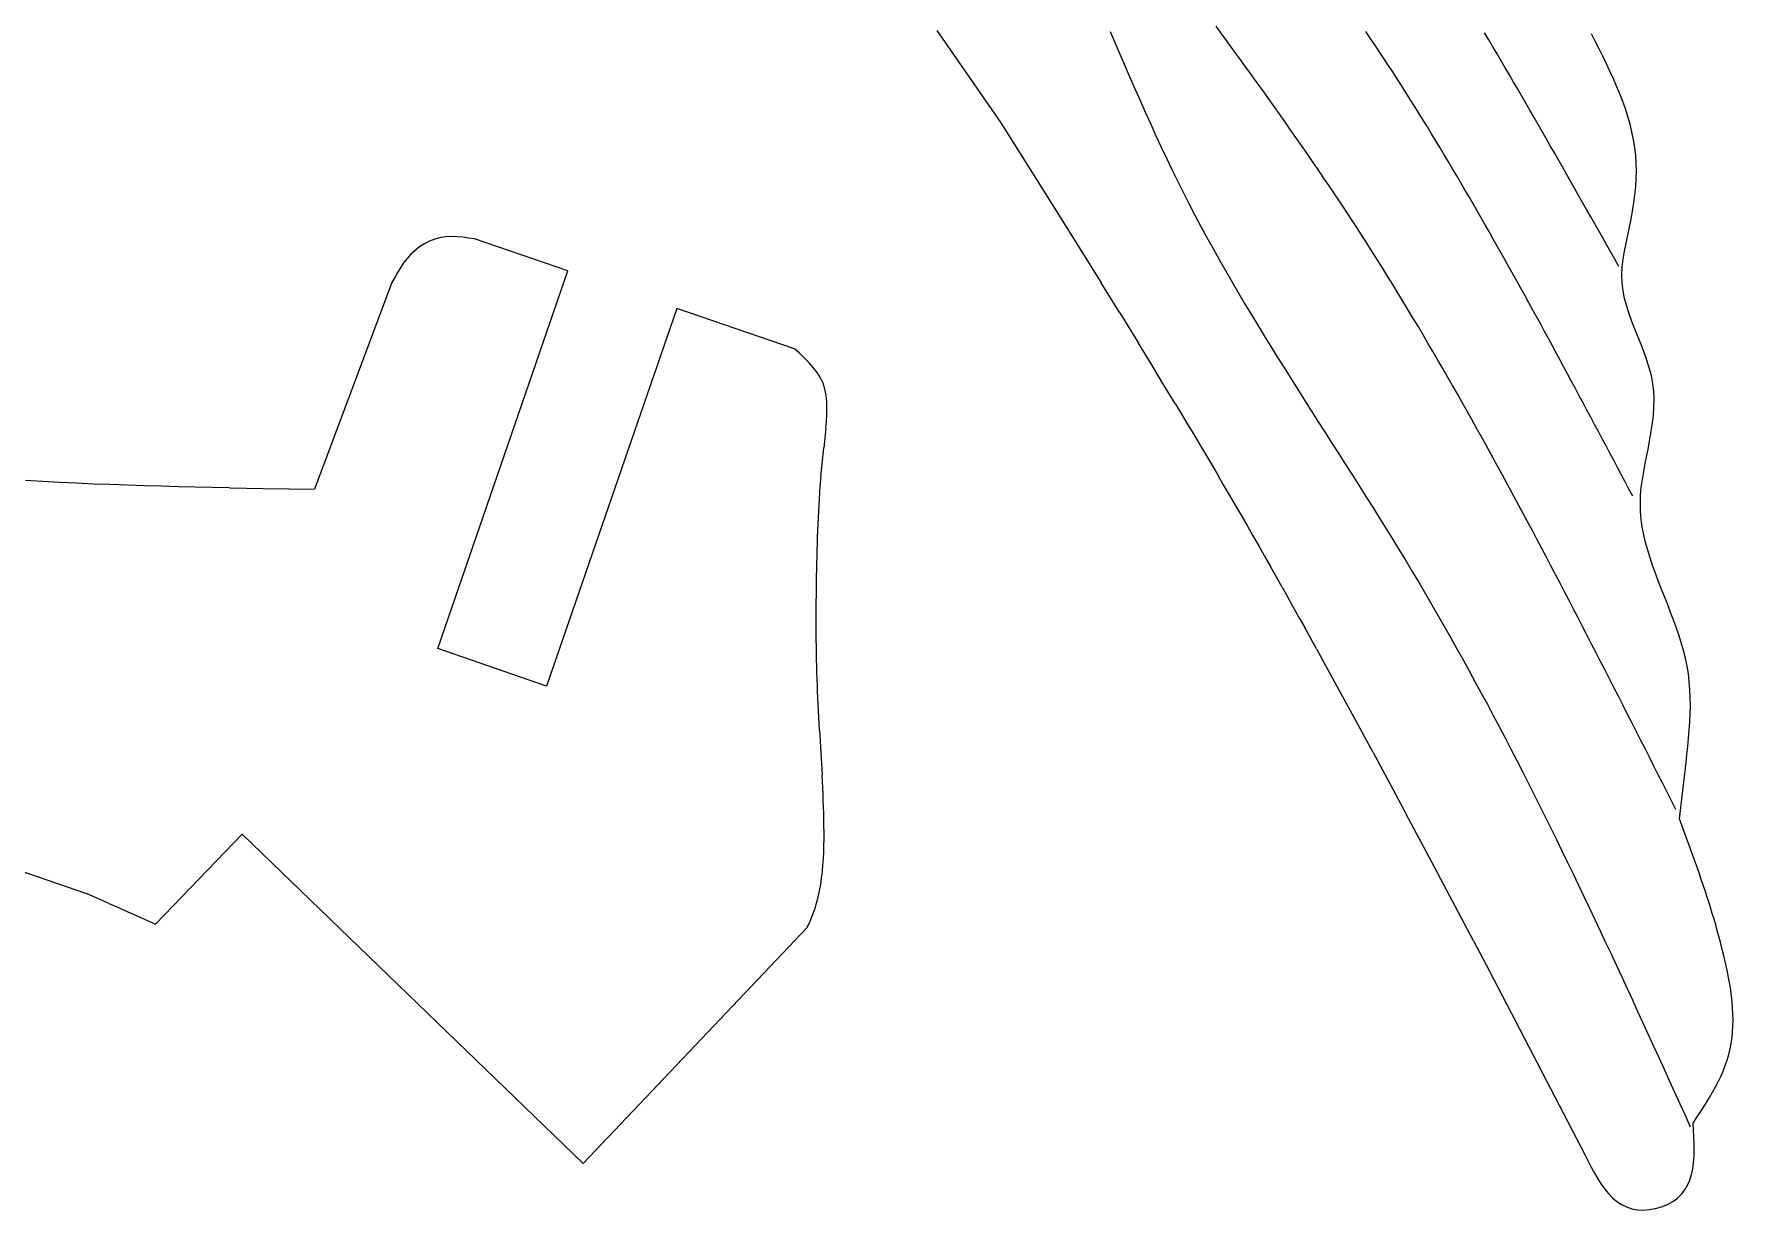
# Model space of a CAD drawing. Extents: x -3475 to 3475, y -2114 to 2114.
# Drawn here: x 3049.3 to 3475.3, y -2097.7 to -1802.6 of the extents above; entities that cross this region are included whole.
import ezdxf

# ---------------------------------------------------------------- set-up
doc = ezdxf.new("R2010")
doc.units = 0
doc.header["$MEASUREMENT"] = 0
doc.layers.get('0').update_dxf_attribs({"linetype": 'CONTINUOUS'})

msp = doc.modelspace()

# ---------------------------------------------------------------- linework, layer by layer
for p, q in [((3275.69, -1801.76), (3278.38, -1805.6)), ((3319.18, -1801.94), (3320.42, -1804.87)), ((3347.14, -1802.61), (3345.69, -1800.63)), ((3384.36, -1803.64), (3383.22, -1801.96)), ((3278.38, -1805.6), (3291.77, -1824.89)), ((3320.42, -1804.87), (3321.66, -1807.8)), ((3348.59, -1804.6), (3347.14, -1802.61)), ((3350.03, -1806.58), (3348.59, -1804.6)), ((3385.5, -1805.33), (3384.36, -1803.64)), ((3386.63, -1807.03), (3385.5, -1805.33)), ((3414.06, -1804.06), (3413.01, -1802.29)), ((3415.1, -1805.82), (3414.06, -1804.06)), ((3416.15, -1807.59), (3415.1, -1805.82)), ((3440.78, -1804.44), (3439.84, -1802.57)), ((3441.73, -1806.32), (3440.78, -1804.44)), ((3321.66, -1807.8), (3322.91, -1810.73)), ((3351.48, -1808.57), (3350.03, -1806.58)), ((3352.92, -1810.56), (3351.48, -1808.57)), ((3387.76, -1808.72), (3386.63, -1807.03)), ((3388.88, -1810.43), (3387.76, -1808.72)), ((3389.99, -1812.13), (3388.88, -1810.43)), ((3417.19, -1809.35), (3416.15, -1807.59)), ((3418.22, -1811.12), (3417.19, -1809.35)), ((3442.66, -1808.19), (3441.73, -1806.32)), ((3443.57, -1810.07), (3442.66, -1808.19)), ((3444.46, -1811.95), (3443.57, -1810.07)), ((3322.91, -1810.73), (3324.17, -1813.65)), ((3324.17, -1813.65), (3325.44, -1816.56)), ((3354.36, -1812.55), (3352.92, -1810.56)), ((3355.79, -1814.54), (3354.36, -1812.55)), ((3357.22, -1816.53), (3355.79, -1814.54)), ((3391.1, -1813.84), (3389.99, -1812.13)), ((3392.2, -1815.56), (3391.1, -1813.84)), ((3419.26, -1812.89), (3418.22, -1811.12)), ((3420.29, -1814.66), (3419.26, -1812.89)), ((3421.33, -1816.43), (3420.29, -1814.66)), ((3445.32, -1813.84), (3444.46, -1811.95)), ((3446.14, -1815.72), (3445.32, -1813.84)), ((3325.44, -1816.56), (3326.72, -1819.47)), ((3358.65, -1818.53), (3357.22, -1816.53)), ((3360.07, -1820.53), (3358.65, -1818.53)), ((3393.29, -1817.28), (3392.2, -1815.56)), ((3394.38, -1819), (3393.29, -1817.28)), ((3395.47, -1820.72), (3394.38, -1819)), ((3422.36, -1818.2), (3421.33, -1816.43)), ((3423.38, -1819.97), (3422.36, -1818.2)), ((3446.92, -1817.62), (3446.14, -1815.72)), ((3447.66, -1819.52), (3446.92, -1817.62)), ((3326.72, -1819.47), (3328.01, -1822.37)), ((3328.01, -1822.37), (3329.31, -1825.27)), ((3361.5, -1822.53), (3360.07, -1820.53)), ((3362.91, -1824.53), (3361.5, -1822.53)), ((3396.55, -1822.45), (3395.47, -1820.72)), ((3397.62, -1824.19), (3396.55, -1822.45)), ((3424.41, -1821.75), (3423.38, -1819.97)), ((3425.43, -1823.52), (3424.41, -1821.75)), ((3448.34, -1821.42), (3447.66, -1819.52)), ((3448.95, -1823.33), (3448.34, -1821.42)), ((3291.77, -1824.89), (3304.37, -1844.94)), ((3329.31, -1825.27), (3330.63, -1828.16)), ((3364.32, -1826.54), (3362.91, -1824.53)), ((3365.73, -1828.55), (3364.32, -1826.54)), ((3398.69, -1825.92), (3397.62, -1824.19)), ((3399.76, -1827.66), (3398.69, -1825.92)), ((3426.46, -1825.3), (3425.43, -1823.52)), ((3427.48, -1827.07), (3426.46, -1825.3)), ((3428.5, -1828.85), (3427.48, -1827.07)), ((3449.51, -1825.26), (3448.95, -1823.33)), ((3449.99, -1827.18), (3449.51, -1825.26)), ((3450.39, -1829.12), (3449.99, -1827.18)), ((3330.63, -1828.16), (3331.97, -1831.04)), ((3331.97, -1831.04), (3333.32, -1833.91)), ((3367.13, -1830.57), (3365.73, -1828.55)), ((3368.53, -1832.58), (3367.13, -1830.57)), ((3400.82, -1829.4), (3399.76, -1827.66)), ((3401.87, -1831.15), (3400.82, -1829.4)), ((3402.92, -1832.9), (3401.87, -1831.15)), ((3429.51, -1830.63), (3428.5, -1828.85)), ((3430.53, -1832.41), (3429.51, -1830.63)), ((3450.71, -1831.07), (3450.39, -1829.12)), ((3450.93, -1833.03), (3450.71, -1831.07)), ((3333.32, -1833.91), (3334.7, -1836.77)), ((3369.92, -1834.6), (3368.53, -1832.58)), ((3371.3, -1836.63), (3369.92, -1834.6)), ((3403.97, -1834.65), (3402.92, -1832.9)), ((3405.01, -1836.4), (3403.97, -1834.65)), ((3431.55, -1834.19), (3430.53, -1832.41)), ((3432.56, -1835.97), (3431.55, -1834.19)), ((3433.57, -1837.75), (3432.56, -1835.97)), ((3451.06, -1835), (3450.93, -1833.03)), ((3451.1, -1836.99), (3451.06, -1835)), ((3334.7, -1836.77), (3336.09, -1839.61)), ((3336.09, -1839.61), (3337.51, -1842.45)), ((3372.68, -1838.66), (3371.3, -1836.63)), ((3374.06, -1840.69), (3372.68, -1838.66)), ((3406.05, -1838.16), (3405.01, -1836.4)), ((3407.08, -1839.92), (3406.05, -1838.16)), ((3408.11, -1841.68), (3407.08, -1839.92)), ((3434.58, -1839.53), (3433.57, -1837.75)), ((3435.6, -1841.31), (3434.58, -1839.53)), ((3450.91, -1840.98), (3451.04, -1838.98)), ((3451.04, -1838.98), (3451.1, -1836.99)), ((3337.51, -1842.45), (3338.95, -1845.27)), ((3375.42, -1842.73), (3374.06, -1840.69)), ((3376.78, -1844.77), (3375.42, -1842.73)), ((3409.14, -1843.44), (3408.11, -1841.68)), ((3410.16, -1845.2), (3409.14, -1843.44)), ((3436.61, -1843.09), (3435.6, -1841.31)), ((3437.62, -1844.88), (3436.61, -1843.09)), ((3450.44, -1845), (3450.71, -1842.99)), ((3450.71, -1842.99), (3450.91, -1840.98)), ((3304.37, -1844.94), (3312.23, -1857.49)), ((3338.95, -1845.27), (3340.42, -1848.08)), ((3340.42, -1848.08), (3341.91, -1850.88)), ((3378.14, -1846.82), (3376.78, -1844.77)), ((3379.48, -1848.87), (3378.14, -1846.82)), ((3411.18, -1846.97), (3410.16, -1845.2)), ((3412.19, -1848.74), (3411.18, -1846.97)), ((3413.21, -1850.51), (3412.19, -1848.74)), ((3438.62, -1846.66), (3437.62, -1844.88)), ((3439.63, -1848.44), (3438.62, -1846.66)), ((3440.64, -1850.22), (3439.63, -1848.44)), ((3449.77, -1849.04), (3450.13, -1847.02)), ((3450.13, -1847.02), (3450.44, -1845)), ((3341.91, -1850.88), (3343.42, -1853.67)), ((3380.82, -1850.92), (3379.48, -1848.87)), ((3382.15, -1852.98), (3380.82, -1850.92)), ((3383.48, -1855.05), (3382.15, -1852.98)), ((3414.22, -1852.29), (3413.21, -1850.51)), ((3415.22, -1854.06), (3414.22, -1852.29)), ((3441.65, -1852.01), (3440.64, -1850.22)), ((3442.65, -1853.79), (3441.65, -1852.01)), ((3448.54, -1855.1), (3448.97, -1853.08)), ((3448.97, -1853.08), (3449.38, -1851.06)), ((3449.38, -1851.06), (3449.77, -1849.04)), ((3144.86, -1856.9), (3143.81, -1857.88)), ((3146.01, -1856.01), (3144.86, -1856.9)), ((3147.23, -1855.24), (3146.01, -1856.01)), ((3148.52, -1854.58), (3147.23, -1855.24)), ((3149.86, -1854.07), (3148.52, -1854.58)), ((3151.23, -1853.7), (3149.86, -1854.07)), ((3152.62, -1853.5), (3151.23, -1853.7)), ((3154.03, -1853.43), (3152.62, -1853.5)), ((3155.45, -1853.48), (3154.03, -1853.43)), ((3156.88, -1853.61), (3155.45, -1853.48)), ((3158.31, -1853.8), (3156.88, -1853.61)), ((3159.74, -1854.02), (3158.31, -1853.8)), ((3183.2, -1862.07), (3159.74, -1854.02)), ((3343.42, -1853.67), (3344.95, -1856.45)), ((3344.95, -1856.45), (3346.5, -1859.21)), ((3384.79, -1857.12), (3383.48, -1855.05)), ((3386.1, -1859.19), (3384.79, -1857.12)), ((3416.22, -1855.84), (3415.22, -1854.06)), ((3417.22, -1857.61), (3416.22, -1855.84)), ((3443.66, -1855.58), (3442.65, -1853.79)), ((3444.67, -1857.36), (3443.66, -1855.58)), ((3445.67, -1859.14), (3444.67, -1857.36)), ((3447.79, -1859.12), (3448.14, -1857.11)), ((3448.14, -1857.11), (3448.54, -1855.1)), ((3141.2, -1861.24), (3140.46, -1862.46)), ((3141.99, -1860.06), (3141.2, -1861.24)), ((3142.86, -1858.93), (3141.99, -1860.06)), ((3143.81, -1857.88), (3142.86, -1858.93)), ((3312.23, -1857.49), (3316.92, -1865.03)), ((3346.5, -1859.21), (3348.07, -1861.97)), ((3387.4, -1861.27), (3386.1, -1859.19)), ((3388.7, -1863.35), (3387.4, -1861.27)), ((3418.22, -1859.39), (3417.22, -1857.61)), ((3419.22, -1861.17), (3418.22, -1859.39)), ((3420.21, -1862.95), (3419.22, -1861.17)), ((3446.68, -1860.93), (3445.67, -1859.14)), ((3447.44, -1863.1), (3447.54, -1861.11)), ((3447.54, -1861.11), (3447.79, -1859.12)), ((3139.07, -1864.96), (3119.62, -1916.84)), ((3139.76, -1863.7), (3139.07, -1864.96)), ((3140.46, -1862.46), (3139.76, -1863.7)), ((3150.58, -1956.81), (3183.2, -1862.07)), ((3321.59, -1872.58), (3316.92, -1865.03)), ((3348.07, -1861.97), (3349.65, -1864.72)), ((3349.65, -1864.72), (3351.25, -1867.46)), ((3389.99, -1865.44), (3388.7, -1863.35)), ((3391.27, -1867.53), (3389.99, -1865.44)), ((3421.2, -1864.74), (3420.21, -1862.95)), ((3422.19, -1866.52), (3421.2, -1864.74)), ((3447.5, -1865.07), (3447.44, -1863.1)), ((3447.75, -1867.03), (3447.5, -1865.07)), ((3351.25, -1867.46), (3352.87, -1870.19)), ((3392.55, -1869.63), (3391.27, -1867.53)), ((3393.82, -1871.73), (3392.55, -1869.63)), ((3423.17, -1868.31), (3422.19, -1866.52)), ((3424.16, -1870.09), (3423.17, -1868.31)), ((3425.14, -1871.88), (3424.16, -1870.09)), ((3448.15, -1868.98), (3447.75, -1867.03)), ((3448.67, -1870.92), (3448.15, -1868.98)), ((3210.48, -1871.44), (3177.85, -1966.21)), ((3239.98, -1881.58), (3210.48, -1871.44)), ((3321.59, -1872.58), (3326.24, -1880.15)), ((3352.87, -1870.19), (3354.5, -1872.91)), ((3354.5, -1872.91), (3356.14, -1875.63)), ((3395.08, -1873.83), (3393.82, -1871.73)), ((3396.34, -1875.94), (3395.08, -1873.83)), ((3426.12, -1873.67), (3425.14, -1871.88)), ((3427.09, -1875.45), (3426.12, -1873.67)), ((3449.29, -1872.85), (3448.67, -1870.92)), ((3449.99, -1874.78), (3449.29, -1872.85)), ((3356.14, -1875.63), (3357.8, -1878.34)), ((3357.8, -1878.34), (3359.46, -1881.05)), ((3397.59, -1878.05), (3396.34, -1875.94)), ((3398.84, -1880.17), (3397.59, -1878.05)), ((3428.07, -1877.24), (3427.09, -1875.45)), ((3429.04, -1879.03), (3428.07, -1877.24)), ((3450.74, -1876.7), (3449.99, -1874.78)), ((3452.28, -1880.55), (3450.74, -1876.7)), ((3241.24, -1882.72), (3239.98, -1881.58)), ((3242.46, -1883.87), (3241.24, -1882.72)), ((3329.32, -1885.2), (3326.24, -1880.15)), ((3359.46, -1881.05), (3361.14, -1883.75)), ((3400.08, -1882.29), (3398.84, -1880.17)), ((3401.32, -1884.41), (3400.08, -1882.29)), ((3430.02, -1880.83), (3429.04, -1879.03)), ((3430.99, -1882.62), (3430.02, -1880.83)), ((3431.96, -1884.41), (3430.99, -1882.62)), ((3453.03, -1882.48), (3452.28, -1880.55)), ((3453.72, -1884.41), (3453.03, -1882.48)), ((3243.63, -1885.05), (3242.46, -1883.87)), ((3244.71, -1886.26), (3243.63, -1885.05)), ((3245.68, -1887.52), (3244.71, -1886.26)), ((3332.39, -1890.26), (3329.32, -1885.2)), ((3361.14, -1883.75), (3362.82, -1886.44)), ((3362.82, -1886.44), (3364.51, -1889.14)), ((3402.55, -1886.53), (3401.32, -1884.41)), ((3403.77, -1888.66), (3402.55, -1886.53)), ((3432.92, -1886.2), (3431.96, -1884.41)), ((3433.89, -1888), (3432.92, -1886.2)), ((3454.33, -1886.35), (3453.72, -1884.41)), ((3454.84, -1888.3), (3454.33, -1886.35)), ((3246.5, -1888.85), (3245.68, -1887.52)), ((3247.15, -1890.25), (3246.5, -1888.85)), ((3247.62, -1891.72), (3247.15, -1890.25)), ((3335.45, -1895.32), (3332.39, -1890.26)), ((3364.51, -1889.14), (3366.21, -1891.83)), ((3404.99, -1890.79), (3403.77, -1888.66)), ((3406.21, -1892.92), (3404.99, -1890.79)), ((3434.85, -1889.79), (3433.89, -1888)), ((3435.82, -1891.59), (3434.85, -1889.79)), ((3455.22, -1890.27), (3454.84, -1888.3)), ((3455.45, -1892.24), (3455.22, -1890.27)), ((3247.92, -1893.26), (3247.62, -1891.72)), ((3248.09, -1894.86), (3247.92, -1893.26)), ((3248.14, -1896.49), (3248.09, -1894.86)), ((3335.45, -1895.32), (3336.97, -1897.86)), ((3366.21, -1891.83), (3367.91, -1894.51)), ((3367.91, -1894.51), (3369.62, -1897.2)), ((3407.42, -1895.06), (3406.21, -1892.92)), ((3408.63, -1897.2), (3407.42, -1895.06)), ((3436.78, -1893.38), (3435.82, -1891.59)), ((3437.74, -1895.18), (3436.78, -1893.38)), ((3438.7, -1896.98), (3437.74, -1895.18)), ((3455.54, -1894.23), (3455.45, -1892.24)), ((3455.5, -1896.23), (3455.54, -1894.23)), ((3247.84, -1901.51), (3247.99, -1899.83)), ((3247.99, -1899.83), (3248.1, -1898.15)), ((3248.1, -1898.15), (3248.14, -1896.49)), ((3336.97, -1897.86), (3338.49, -1900.4)), ((3369.62, -1897.2), (3371.33, -1899.88)), ((3371.33, -1899.88), (3373.04, -1902.56)), ((3409.83, -1899.34), (3408.63, -1897.2)), ((3411.02, -1901.49), (3409.83, -1899.34)), ((3439.66, -1898.78), (3438.7, -1896.98)), ((3440.62, -1900.57), (3439.66, -1898.78)), ((3455.12, -1900.26), (3455.36, -1898.24)), ((3455.36, -1898.24), (3455.5, -1896.23)), ((3247.84, -1901.51), (3247.34, -1906.45)), ((3338.49, -1900.4), (3340.01, -1902.94)), ((3340.01, -1902.94), (3341.52, -1905.49)), ((3373.04, -1902.56), (3374.76, -1905.25)), ((3412.22, -1903.64), (3411.02, -1901.49)), ((3413.4, -1905.79), (3412.22, -1903.64)), ((3441.58, -1902.37), (3440.62, -1900.57)), ((3442.54, -1904.17), (3441.58, -1902.37)), ((3443.49, -1905.97), (3442.54, -1904.17)), ((3454.47, -1904.3), (3454.82, -1902.28)), ((3454.82, -1902.28), (3455.12, -1900.26)), ((3247.02, -1909.67), (3247.18, -1908.07)), ((3247.18, -1908.07), (3247.34, -1906.45)), ((3341.52, -1905.49), (3343.03, -1908.03)), ((3343.03, -1908.03), (3344.53, -1910.58)), ((3374.76, -1905.25), (3376.47, -1907.93)), ((3376.47, -1907.93), (3378.18, -1910.61)), ((3414.59, -1907.94), (3413.4, -1905.79)), ((3415.77, -1910.09), (3414.59, -1907.94)), ((3444.45, -1907.77), (3443.49, -1905.97)), ((3445.4, -1909.57), (3444.45, -1907.77)), ((3453.3, -1910.38), (3453.69, -1908.35)), ((3453.69, -1908.35), (3454.09, -1906.33)), ((3454.09, -1906.33), (3454.47, -1904.3)), ((3246.73, -1912.85), (3246.87, -1911.26)), ((3246.87, -1911.26), (3247.02, -1909.67)), ((3344.53, -1910.58), (3346.03, -1913.13)), ((3378.18, -1910.61), (3379.89, -1913.29)), ((3416.94, -1912.25), (3415.77, -1910.09)), ((3418.12, -1914.41), (3416.94, -1912.25)), ((3446.36, -1911.37), (3445.4, -1909.57)), ((3447.31, -1913.17), (3446.36, -1911.37)), ((3452.6, -1914.41), (3452.93, -1912.39)), ((3452.93, -1912.39), (3453.3, -1910.38)), ((3051.44, -1914.91), (3047.19, -1914.67)), ((3055.7, -1915.13), (3051.44, -1914.91)), ((3059.95, -1915.33), (3055.7, -1915.13)), ((3064.21, -1915.52), (3059.95, -1915.33)), ((3068.47, -1915.68), (3064.21, -1915.52)), ((3072.73, -1915.83), (3068.47, -1915.68)), ((3076.99, -1915.97), (3072.73, -1915.83)), ((3081.25, -1916.09), (3076.99, -1915.97)), ((3085.51, -1916.2), (3081.25, -1916.09)), ((3089.77, -1916.31), (3085.51, -1916.2)), ((3094.03, -1916.4), (3089.77, -1916.31)), ((3098.3, -1916.48), (3094.03, -1916.4)), ((3098.3, -1916.48), (3106.82, -1916.63)), ((3106.82, -1916.63), (3119.62, -1916.84)), ((3246.36, -1917.61), (3246.47, -1916.02)), ((3246.47, -1916.02), (3246.6, -1914.43)), ((3246.6, -1914.43), (3246.73, -1912.85)), ((3346.03, -1913.13), (3347.52, -1915.69)), ((3347.52, -1915.69), (3349.01, -1918.25)), ((3379.89, -1913.29), (3381.59, -1915.98)), ((3381.59, -1915.98), (3383.29, -1918.67)), ((3419.29, -1916.57), (3418.12, -1914.41)), ((3420.45, -1918.73), (3419.29, -1916.57)), ((3448.27, -1914.97), (3447.31, -1913.17)), ((3449.22, -1916.77), (3448.27, -1914.97)), ((3450.18, -1918.56), (3449.22, -1916.77)), ((3452.16, -1918.41), (3452.33, -1916.42)), ((3452.33, -1916.42), (3452.6, -1914.41)), ((3246.07, -1922.41), (3246.16, -1920.8)), ((3246.16, -1920.8), (3246.25, -1919.2)), ((3246.25, -1919.2), (3246.36, -1917.61)), ((3349.01, -1918.25), (3350.5, -1920.81)), ((3350.5, -1920.81), (3351.98, -1923.37)), ((3383.29, -1918.67), (3384.99, -1921.36)), ((3421.62, -1920.89), (3420.45, -1918.73)), ((3422.78, -1923.06), (3421.62, -1920.89)), ((3452.08, -1920.4), (3452.16, -1918.41)), ((3452.13, -1922.38), (3452.08, -1920.4)), ((3245.92, -1925.62), (3245.99, -1924.01)), ((3245.99, -1924.01), (3246.07, -1922.41)), ((3351.98, -1923.37), (3353.46, -1925.93)), ((3384.99, -1921.36), (3386.68, -1924.06)), ((3386.68, -1924.06), (3388.36, -1926.76)), ((3423.93, -1925.22), (3422.78, -1923.06)), ((3425.09, -1927.39), (3423.93, -1925.22)), ((3452.3, -1924.35), (3452.13, -1922.38)), ((3452.57, -1926.3), (3452.3, -1924.35)), ((3245.74, -1930.47), (3245.79, -1928.85)), ((3245.79, -1928.85), (3245.85, -1927.24)), ((3245.85, -1927.24), (3245.92, -1925.62)), ((3353.46, -1925.93), (3354.93, -1928.5)), ((3354.93, -1928.5), (3356.4, -1931.07)), ((3388.36, -1926.76), (3390.03, -1929.46)), ((3390.03, -1929.46), (3391.69, -1932.17)), ((3426.24, -1929.56), (3425.09, -1927.39)), ((3427.39, -1931.73), (3426.24, -1929.56)), ((3452.93, -1928.25), (3452.57, -1926.3)), ((3453.39, -1930.2), (3452.93, -1928.25)), ((3245.61, -1935.32), (3245.65, -1933.7)), ((3245.65, -1933.7), (3245.69, -1932.09)), ((3245.69, -1932.09), (3245.74, -1930.47)), ((3356.4, -1931.07), (3357.87, -1933.64)), ((3357.87, -1933.64), (3359.33, -1936.21)), ((3391.69, -1932.17), (3393.34, -1934.89)), ((3428.53, -1933.9), (3427.39, -1931.73)), ((3429.67, -1936.07), (3428.53, -1933.9)), ((3453.92, -1932.13), (3453.39, -1930.2)), ((3454.51, -1934.06), (3453.92, -1932.13)), ((3245.55, -1938.56), (3245.58, -1936.94)), ((3245.58, -1936.94), (3245.61, -1935.32)), ((3362.24, -1941.37), (3359.33, -1936.21)), ((3393.34, -1934.89), (3394.98, -1937.61)), ((3394.98, -1937.61), (3396.61, -1940.34)), ((3430.82, -1938.25), (3429.67, -1936.07)), ((3431.95, -1940.42), (3430.82, -1938.25)), ((3455.16, -1935.99), (3454.51, -1934.06)), ((3455.85, -1937.92), (3455.16, -1935.99)), ((3456.57, -1939.84), (3455.85, -1937.92)), ((3245.49, -1943.41), (3245.51, -1941.8)), ((3245.51, -1941.8), (3245.53, -1940.18)), ((3245.53, -1940.18), (3245.55, -1938.56)), ((3362.24, -1941.37), (3363.69, -1943.95)), ((3396.61, -1940.34), (3398.22, -1943.08)), ((3433.09, -1942.6), (3431.95, -1940.42)), ((3457.32, -1941.76), (3456.57, -1939.84)), ((3458.85, -1945.61), (3457.32, -1941.76)), ((3245.45, -1948.25), (3245.46, -1946.64)), ((3245.46, -1946.64), (3245.47, -1945.03)), ((3245.47, -1945.03), (3245.49, -1943.41)), ((3366.58, -1949.11), (3363.69, -1943.95)), ((3398.22, -1943.08), (3399.82, -1945.82)), ((3399.82, -1945.82), (3401.41, -1948.57)), ((3434.22, -1944.78), (3433.09, -1942.6)), ((3435.36, -1946.95), (3434.22, -1944.78)), ((3459.6, -1947.53), (3458.85, -1945.61)), ((3245.45, -1949.87), (3245.45, -1948.25)), ((3245.45, -1951.48), (3245.45, -1949.87)), ((3366.58, -1949.11), (3368.02, -1951.7)), ((3401.41, -1948.57), (3402.99, -1951.33)), ((3436.49, -1949.13), (3435.36, -1946.95)), ((3437.61, -1951.31), (3436.49, -1949.13)), ((3460.34, -1949.46), (3459.6, -1947.53)), ((3461.05, -1951.4), (3460.34, -1949.46)), ((3245.46, -1953.09), (3245.45, -1951.48)), ((3245.47, -1954.7), (3245.46, -1953.09)), ((3245.49, -1956.31), (3245.47, -1954.7)), ((3370.9, -1956.87), (3368.02, -1951.7)), ((3402.99, -1951.33), (3404.55, -1954.09)), ((3404.55, -1954.09), (3406.11, -1956.86)), ((3438.74, -1953.49), (3437.61, -1951.31)), ((3439.87, -1955.68), (3438.74, -1953.49)), ((3461.72, -1953.34), (3461.05, -1951.4)), ((3462.34, -1955.29), (3461.72, -1953.34)), ((3462.91, -1957.25), (3462.34, -1955.29)), ((3177.85, -1966.21), (3150.58, -1956.81)), ((3245.52, -1957.92), (3245.49, -1956.31)), ((3245.55, -1959.53), (3245.52, -1957.92)), ((3245.58, -1961.14), (3245.55, -1959.53)), ((3370.9, -1956.87), (3372.33, -1959.47)), ((3375.18, -1964.65), (3372.33, -1959.47)), ((3406.11, -1956.86), (3407.65, -1959.63)), ((3440.99, -1957.86), (3439.87, -1955.68)), ((3442.11, -1960.04), (3440.99, -1957.86)), ((3463.4, -1959.21), (3462.91, -1957.25)), ((3463.81, -1961.19), (3463.4, -1959.21)), ((3245.62, -1962.75), (3245.58, -1961.14)), ((3245.67, -1964.36), (3245.62, -1962.75)), ((3407.65, -1959.63), (3409.18, -1962.41)), ((3409.18, -1962.41), (3410.7, -1965.2)), ((3443.23, -1962.22), (3442.11, -1960.04)), ((3444.35, -1964.41), (3443.23, -1962.22)), ((3464.13, -1963.17), (3463.81, -1961.19)), ((3464.36, -1965.17), (3464.13, -1963.17)), ((3245.73, -1965.97), (3245.67, -1964.36)), ((3245.79, -1967.58), (3245.73, -1965.97)), ((3245.86, -1969.19), (3245.79, -1967.58)), ((3378.03, -1969.85), (3375.18, -1964.65)), ((3410.7, -1965.2), (3412.21, -1967.99)), ((3412.21, -1967.99), (3413.72, -1970.79)), ((3445.47, -1966.59), (3444.35, -1964.41)), ((3446.58, -1968.78), (3445.47, -1966.59)), ((3464.52, -1967.18), (3464.36, -1965.17)), ((3464.6, -1969.19), (3464.52, -1967.18)), ((3245.93, -1970.81), (3245.86, -1969.19)), ((3246.01, -1972.42), (3245.93, -1970.81)), ((3380.86, -1975.04), (3378.03, -1969.85)), ((3413.72, -1970.79), (3415.21, -1973.59)), ((3447.7, -1970.96), (3446.58, -1968.78)), ((3448.81, -1973.15), (3447.7, -1970.96)), ((3464.58, -1973.24), (3464.62, -1971.21)), ((3464.62, -1971.21), (3464.6, -1969.19)), ((3246.09, -1974.03), (3246.01, -1972.42)), ((3246.17, -1975.64), (3246.09, -1974.03)), ((3246.26, -1977.25), (3246.17, -1975.64)), ((3385.09, -1982.85), (3380.86, -1975.04)), ((3415.21, -1973.59), (3416.69, -1976.4)), ((3416.69, -1976.4), (3418.16, -1979.21)), ((3449.92, -1975.34), (3448.81, -1973.15)), ((3451.04, -1977.53), (3449.92, -1975.34)), ((3464.35, -1977.3), (3464.49, -1975.27)), ((3464.49, -1975.27), (3464.58, -1973.24)), ((3246.26, -1977.25), (3246.9, -1988.51)), ((3418.16, -1979.21), (3419.62, -1982.03)), ((3452.15, -1979.71), (3451.04, -1977.53)), ((3453.26, -1981.9), (3452.15, -1979.71)), ((3463.99, -1981.37), (3464.19, -1979.33)), ((3464.19, -1979.33), (3464.35, -1977.3)), ((3385.09, -1982.85), (3389.3, -1990.67)), ((3419.62, -1982.03), (3421.08, -1984.85)), ((3421.08, -1984.85), (3422.53, -1987.68)), ((3454.37, -1984.09), (3453.26, -1981.9)), ((3455.48, -1986.28), (3454.37, -1984.09)), ((3463.54, -1985.42), (3463.77, -1983.4)), ((3463.77, -1983.4), (3463.99, -1981.37)), ((3246.99, -1990.11), (3246.9, -1988.51)), ((3422.53, -1987.68), (3423.96, -1990.51)), ((3456.59, -1988.47), (3455.48, -1986.28)), ((3457.7, -1990.66), (3456.59, -1988.47)), ((3461.88, -1999.49), (3463.54, -1985.42)), ((2980.66, -1990.1), (3062.49, -2018.28)), ((3247.07, -1991.72), (3246.99, -1990.11)), ((3247.15, -1993.32), (3247.07, -1991.72)), ((3247.22, -1994.93), (3247.15, -1993.32)), ((3389.3, -1990.67), (3393.49, -1998.5)), ((3423.96, -1990.51), (3425.39, -1993.35)), ((3425.39, -1993.35), (3426.82, -1996.19)), ((3458.8, -1992.85), (3457.7, -1990.66)), ((3459.91, -1995.03), (3458.8, -1992.85)), ((3247.28, -1996.54), (3247.22, -1994.93)), ((3247.33, -1998.15), (3247.28, -1996.54)), ((3426.82, -1996.19), (3428.23, -1999.03)), ((3461.02, -1997.22), (3459.91, -1995.03)), ((3247.37, -1999.76), (3247.33, -1998.15)), ((3247.39, -2001.37), (3247.37, -1999.76)), ((3247.4, -2002.99), (3247.39, -2001.37)), ((3399.06, -2008.95), (3393.49, -1998.5)), ((3428.23, -1999.03), (3429.64, -2001.88)), ((3429.64, -2001.88), (3431.04, -2004.73)), ((3462.9, -2002.25), (3461.88, -1999.49)), ((3101.48, -2003.35), (3079.8, -2025.99)), ((3187.04, -2085.97), (3101.48, -2003.35)), ((3247.32, -2007.87), (3247.37, -2006.24)), ((3247.37, -2006.24), (3247.4, -2004.61)), ((3247.4, -2004.61), (3247.4, -2002.99)), ((3431.04, -2004.73), (3432.43, -2007.59)), ((3463.91, -2005.01), (3462.9, -2002.25)), ((3464.41, -2006.39), (3463.91, -2005.01)), ((3464.92, -2007.78), (3464.41, -2006.39)), ((3247.14, -2011.14), (3247.25, -2009.51)), ((3247.25, -2009.51), (3247.32, -2007.87)), ((3410.25, -2030.12), (3399.06, -2008.95)), ((3432.43, -2007.59), (3433.82, -2010.45)), ((3433.82, -2010.45), (3435.2, -2013.31)), ((3465.41, -2009.16), (3464.92, -2007.78)), ((3465.91, -2010.55), (3465.41, -2009.16)), ((3466.4, -2011.94), (3465.91, -2010.55)), ((3246.58, -2015.99), (3246.81, -2014.38)), ((3246.81, -2014.38), (3247, -2012.76)), ((3247, -2012.76), (3247.14, -2011.14)), ((3435.2, -2013.31), (3436.58, -2016.17)), ((3466.89, -2013.34), (3466.4, -2011.94)), ((3467.37, -2014.74), (3466.89, -2013.34)), ((3467.84, -2016.14), (3467.37, -2014.74)), ((3067.96, -2020.68), (3062.49, -2018.28)), ((3245.56, -2020.71), (3245.96, -2019.15)), ((3245.96, -2019.15), (3246.3, -2017.58)), ((3246.3, -2017.58), (3246.58, -2015.99)), ((3436.58, -2016.17), (3437.95, -2019.04)), ((3437.95, -2019.04), (3439.32, -2021.91)), ((3468.31, -2017.55), (3467.84, -2016.14)), ((3468.77, -2018.97), (3468.31, -2017.55)), ((3469.23, -2020.38), (3468.77, -2018.97)), ((3067.96, -2020.68), (3070.7, -2021.88)), ((3070.7, -2021.88), (3072.06, -2022.49)), ((3072.06, -2022.49), (3073.43, -2023.1)), ((3073.43, -2023.1), (3074.79, -2023.71)), ((3244.55, -2023.73), (3245.09, -2022.23)), ((3245.09, -2022.23), (3245.56, -2020.71)), ((3439.32, -2021.91), (3440.68, -2024.79)), ((3469.68, -2021.81), (3469.23, -2020.38)), ((3470.12, -2023.24), (3469.68, -2021.81)), ((3470.55, -2024.68), (3470.12, -2023.24)), ((3074.79, -2023.71), (3076.15, -2024.32)), ((3076.15, -2024.32), (3077.51, -2024.94)), ((3077.51, -2024.94), (3078.86, -2025.56)), ((3078.86, -2025.56), (3079.8, -2025.99)), ((3187.04, -2085.97), (3243.19, -2026.8)), ((3243.19, -2026.8), (3243.26, -2026.65)), ((3243.26, -2026.65), (3243.94, -2025.21)), ((3243.94, -2025.21), (3244.55, -2023.73)), ((3440.68, -2024.79), (3442.03, -2027.66)), ((3442.03, -2027.66), (3443.38, -2030.54)), ((3470.97, -2026.12), (3470.55, -2024.68)), ((3471.38, -2027.57), (3470.97, -2026.12)), ((3471.78, -2029.03), (3471.38, -2027.57)), ((3410.25, -2030.12), (3414.24, -2037.75)), ((3443.38, -2030.54), (3444.73, -2033.42)), ((3472.17, -2030.5), (3471.78, -2029.03)), ((3472.55, -2031.97), (3472.17, -2030.5)), ((3472.92, -2033.45), (3472.55, -2031.97)), ((3444.73, -2033.42), (3446.07, -2036.3)), ((3473.27, -2034.95), (3472.92, -2033.45)), ((3473.61, -2036.45), (3473.27, -2034.95)), ((3414.24, -2037.75), (3438.26, -2083.91)), ((3446.07, -2036.3), (3447.41, -2039.19)), ((3447.41, -2039.19), (3448.75, -2042.08)), ((3473.93, -2037.95), (3473.61, -2036.45)), ((3474.22, -2039.46), (3473.93, -2037.95)), ((3474.49, -2040.97), (3474.22, -2039.46)), ((3448.75, -2042.08), (3450.08, -2044.97)), ((3474.73, -2042.48), (3474.49, -2040.97)), ((3474.93, -2043.99), (3474.73, -2042.48)), ((3475.09, -2045.5), (3474.93, -2043.99)), ((3450.08, -2044.97), (3451.41, -2047.86)), ((3451.41, -2047.86), (3452.74, -2050.75)), ((3475.21, -2047), (3475.09, -2045.5)), ((3475.29, -2048.5), (3475.21, -2047)), ((3475.32, -2049.99), (3475.29, -2048.5)), ((3452.74, -2050.75), (3454.06, -2053.64)), ((3475.08, -2054.4), (3475.21, -2052.94)), ((3475.21, -2052.94), (3475.29, -2051.47)), ((3475.29, -2051.47), (3475.32, -2049.99)), ((3454.06, -2053.64), (3455.38, -2056.53)), ((3455.38, -2056.53), (3456.7, -2059.43)), ((3474.26, -2058.68), (3474.6, -2057.27)), ((3474.6, -2057.27), (3474.87, -2055.84)), ((3474.87, -2055.84), (3475.08, -2054.4)), ((3456.7, -2059.43), (3458.02, -2062.33)), ((3472.84, -2062.81), (3473.38, -2061.45)), ((3473.38, -2061.45), (3473.85, -2060.07)), ((3473.85, -2060.07), (3474.26, -2058.68)), ((3458.02, -2062.33), (3459.34, -2065.22)), ((3459.34, -2065.22), (3460.66, -2068.12)), ((3470.92, -2066.81), (3471.61, -2065.49)), ((3471.61, -2065.49), (3472.25, -2064.16)), ((3472.25, -2064.16), (3472.84, -2062.81)), ((3460.66, -2068.12), (3461.97, -2071.02)), ((3468.65, -2070.72), (3469.44, -2069.43)), ((3469.44, -2069.43), (3470.2, -2068.12)), ((3470.2, -2068.12), (3470.92, -2066.81)), ((3461.97, -2071.02), (3463.29, -2073.92)), ((3463.29, -2073.92), (3464.6, -2076.81)), ((3465.35, -2075.87), (3466.19, -2074.59)), ((3466.19, -2074.59), (3467.02, -2073.3)), ((3467.02, -2073.3), (3467.85, -2072.02)), ((3467.85, -2072.02), (3468.65, -2070.72)), ((3465.44, -2077.58), (3465.35, -2075.87)), ((3465.52, -2079.29), (3465.44, -2077.58)), ((3465.58, -2080.97), (3465.52, -2079.29)), ((3465.54, -2084.25), (3465.58, -2082.63)), ((3465.58, -2082.63), (3465.58, -2080.97)), ((3438.26, -2083.91), (3439.02, -2085.45)), ((3439.02, -2085.45), (3439.79, -2086.95)), ((3439.79, -2086.95), (3440.59, -2088.42)), ((3464.91, -2088.79), (3465.21, -2087.34)), ((3465.21, -2087.34), (3465.42, -2085.82)), ((3465.42, -2085.82), (3465.54, -2084.25)), ((3440.59, -2088.42), (3441.41, -2089.83)), ((3441.41, -2089.83), (3442.27, -2091.16)), ((3442.27, -2091.16), (3443.18, -2092.42)), ((3463.25, -2092.64), (3463.94, -2091.45)), ((3463.94, -2091.45), (3464.49, -2090.16)), ((3464.49, -2090.16), (3464.91, -2088.79)), ((3443.18, -2092.42), (3444.13, -2093.57)), ((3444.13, -2093.57), (3445.14, -2094.61)), ((3445.14, -2094.61), (3446.22, -2095.52)), ((3446.22, -2095.52), (3447.38, -2096.29)), ((3458.87, -2096.29), (3460.2, -2095.57)), ((3460.2, -2095.57), (3461.39, -2094.71)), ((3461.39, -2094.71), (3462.41, -2093.74)), ((3462.41, -2093.74), (3463.25, -2092.64)), ((3447.38, -2096.29), (3448.61, -2096.91)), ((3448.61, -2096.91), (3449.93, -2097.35)), ((3449.93, -2097.35), (3451.34, -2097.61)), ((3451.34, -2097.61), (3452.83, -2097.69)), ((3452.83, -2097.69), (3454.37, -2097.58)), ((3454.37, -2097.58), (3455.91, -2097.31)), ((3455.91, -2097.31), (3457.42, -2096.88)), ((3457.42, -2096.88), (3458.87, -2096.29))]:
    msp.add_line(p, q)

doc.saveas('drawing.dxf')
